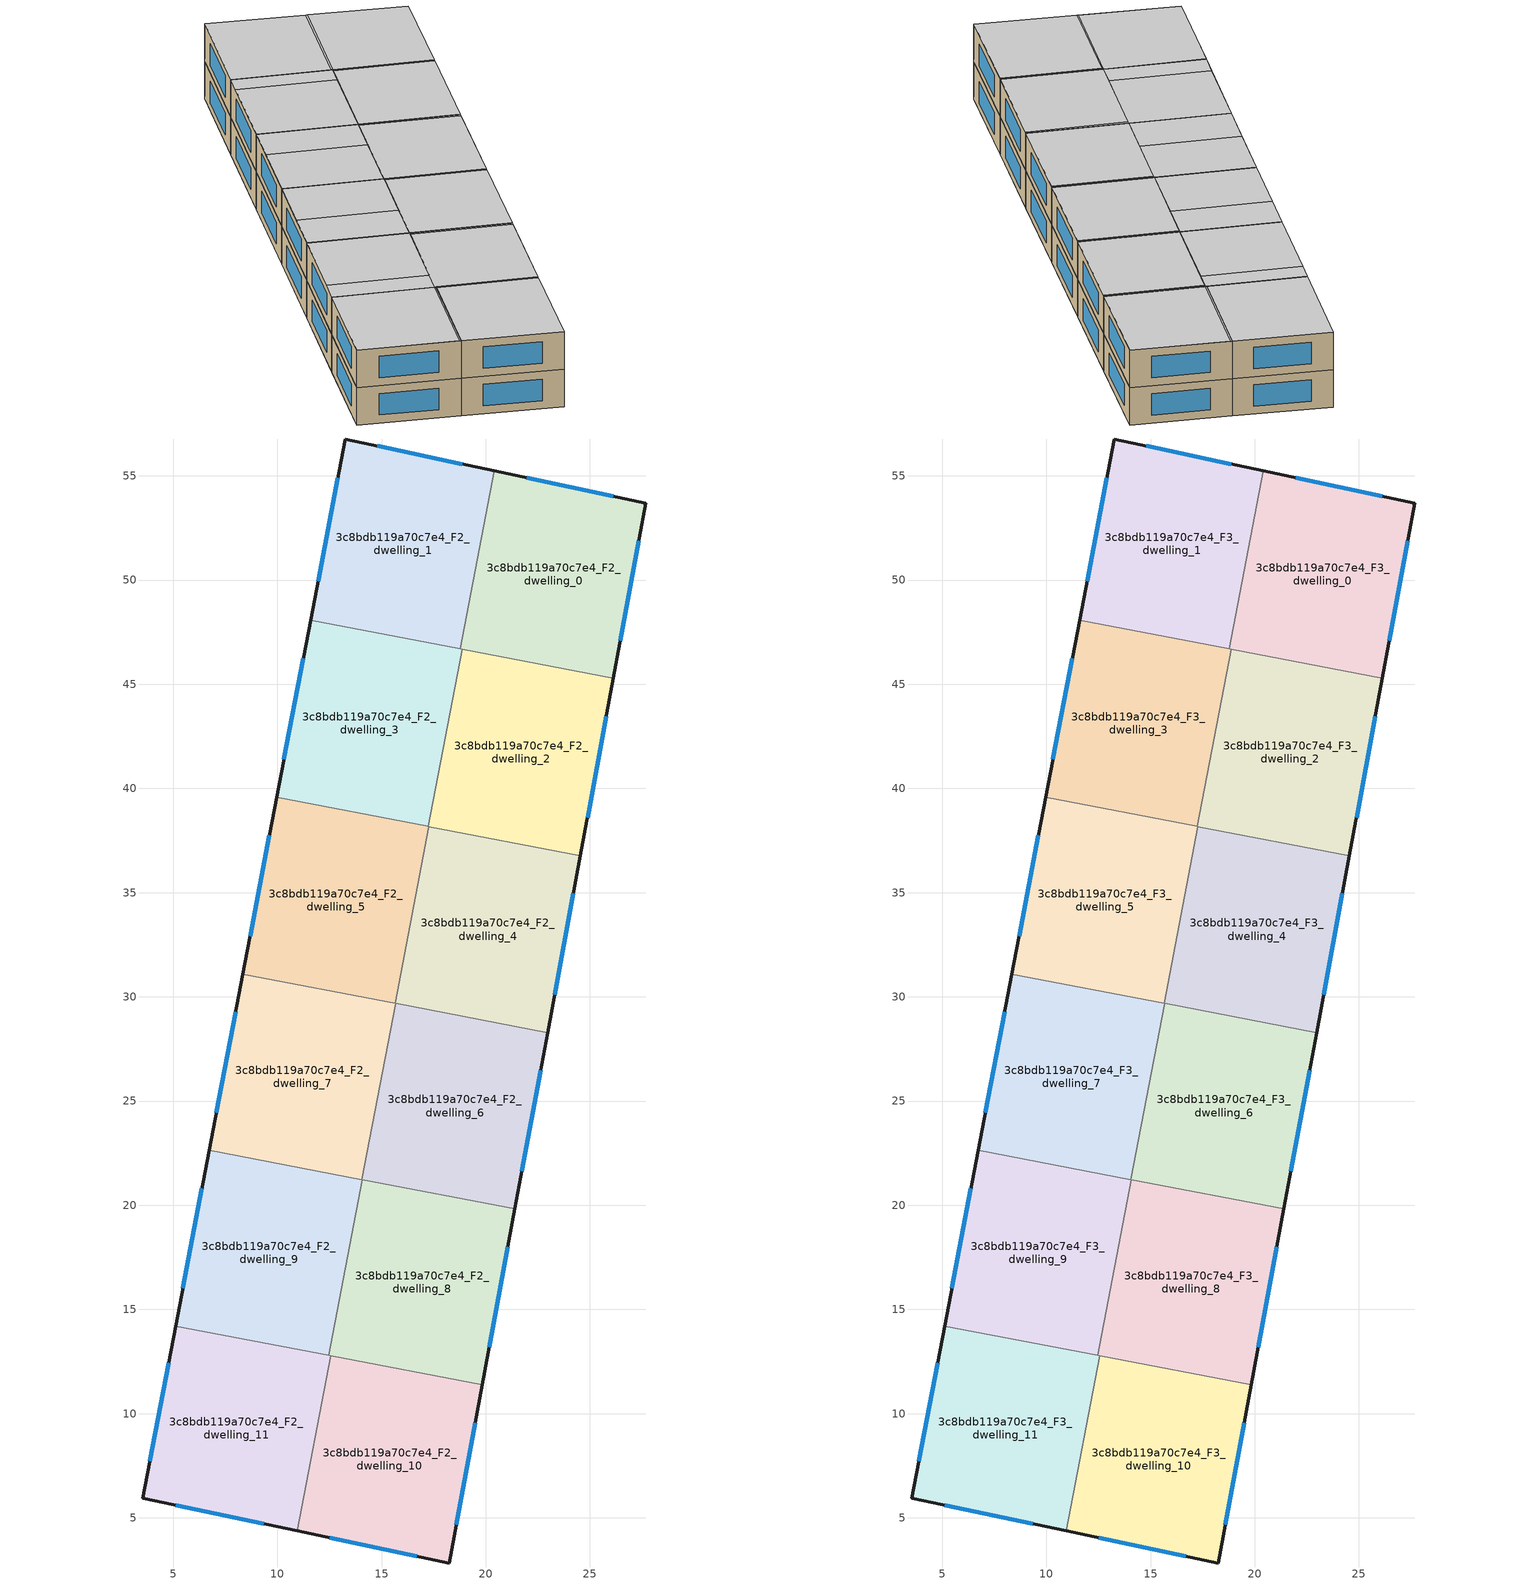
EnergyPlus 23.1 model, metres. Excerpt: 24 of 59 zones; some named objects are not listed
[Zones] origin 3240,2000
3c8bdb119a70c7e4_F2_dwelling_0
 floor to 3c8bdb119a70c7e4_F1_dwelling_0 (EU_floor_Construction): 27.68,53.69 26.12,45.3 18.78,46.7 20.41,55.24 z6
 wall outside (EU_wall_Construction): 26.12,45.3 27.68,53.69 20.41,55.24 z6:9
 wall to 3c8bdb119a70c7e4_F2_dwelling_1 (EU_wall_Construction): 20.41,55.24 18.78,46.7 z6:9
 wall to 3c8bdb119a70c7e4_F2_dwelling_2 (EU_wall_Construction): 18.87,46.68 26.12,45.3 z6:9
 wall to 3c8bdb119a70c7e4_F2_dwelling_3 (EU_wall_Construction): 18.78,46.7 18.87,46.68 z6:9
 window (EU_Window_Construction): 26.46,47.09 27.35,51.89 / 26.12,54.02 21.97,54.91 z6.64:8.36
3c8bdb119a70c7e4_F2_dwelling_1
 floor to 3c8bdb119a70c7e4_F1_dwelling_1 (EU_floor_Construction): 20.41,55.24 18.78,46.7 11.59,48.08 13.26,56.77 z6
 wall outside (EU_wall_Construction): 20.41,55.24 13.26,56.77 11.59,48.08 z6:9
 wall to 3c8bdb119a70c7e4_F2_dwelling_3 (EU_wall_Construction): 11.59,48.08 18.78,46.7 z6:9
 window (EU_Window_Construction): 12.9,54.91 11.95,49.94 / 18.88,55.57 14.79,56.44 z6.64:8.36
3c8bdb119a70c7e4_F2_dwelling_10
 floor to 3c8bdb119a70c7e4_F1_dwelling_10 (EU_floor_Construction): 19.83,11.38 18.25,2.83 10.94,4.38 12.55,12.78 z6
 wall outside (EU_wall_Construction): 10.94,4.38 18.25,2.83 19.83,11.38 z6:9
 wall to 3c8bdb119a70c7e4_F2_dwelling_11 (EU_wall_Construction): 12.55,12.78 10.94,4.38 z6:9
 wall to 3c8bdb119a70c7e4_F2_dwelling_8 (EU_wall_Construction): 19.83,11.38 12.55,12.78 z6:9
 window (EU_Window_Construction): 18.59,4.66 19.49,9.55 / 12.51,4.05 16.68,3.16 z6.64:8.36
3c8bdb119a70c7e4_F2_dwelling_11
 floor to 3c8bdb119a70c7e4_F1_dwelling_11 (EU_floor_Construction): 12.55,12.78 10.94,4.38 3.53,5.95 5.11,14.2 z6
 wall outside (EU_wall_Construction): 5.11,14.2 3.53,5.95 10.94,4.38 z6:9
 wall to 3c8bdb119a70c7e4_F2_dwelling_9 (EU_wall_Construction): 12.46,12.8 5.11,14.2 z6:9
 wall to 3c8bdb119a70c7e4_F2_dwelling_8 (EU_wall_Construction): 12.55,12.78 12.46,12.8 z6:9
 window (EU_Window_Construction): 5.12,5.61 9.35,4.71 / 4.77,12.43 3.87,7.71 z6.64:8.36
3c8bdb119a70c7e4_F2_dwelling_2
 floor to 3c8bdb119a70c7e4_F1_dwelling_2 (EU_floor_Construction): 26.12,45.3 24.54,36.78 17.24,38.17 18.87,46.68 z6
 wall outside (EU_wall_Construction): 24.54,36.78 26.12,45.3 z6:9
 wall to 3c8bdb119a70c7e4_F2_dwelling_3 (EU_wall_Construction): 18.87,46.68 17.24,38.17 z6:9
 wall to 3c8bdb119a70c7e4_F2_dwelling_4 (EU_wall_Construction): 17.27,38.17 24.54,36.78 z6:9
 wall to 3c8bdb119a70c7e4_F2_dwelling_5 (EU_wall_Construction): 17.24,38.17 17.27,38.17 z6:9
 window (EU_Window_Construction): 24.88,38.6 25.78,43.47 z6.64:8.36
3c8bdb119a70c7e4_F2_dwelling_3
 floor to 3c8bdb119a70c7e4_F1_dwelling_3 (EU_floor_Construction): 18.87,46.68 17.24,38.17 9.97,39.57 11.59,48.08 z6
 wall outside (EU_wall_Construction): 11.59,48.08 9.97,39.57 z6:9
 wall to 3c8bdb119a70c7e4_F2_dwelling_5 (EU_wall_Construction): 9.97,39.57 17.24,38.17 z6:9
 window (EU_Window_Construction): 11.24,46.25 10.31,41.39 z6.64:8.36
3c8bdb119a70c7e4_F2_dwelling_4
 floor to 3c8bdb119a70c7e4_F1_dwelling_4 (EU_floor_Construction): 24.54,36.78 22.97,28.29 15.64,29.69 17.27,38.17 z6
 wall outside (EU_wall_Construction): 22.97,28.29 24.54,36.78 z6:9
 wall to 3c8bdb119a70c7e4_F2_dwelling_5 (EU_wall_Construction): 17.27,38.17 15.64,29.69 z6:9
 wall to 3c8bdb119a70c7e4_F2_dwelling_6 (EU_wall_Construction): 15.67,29.68 22.97,28.29 z6:9
 wall to 3c8bdb119a70c7e4_F2_dwelling_7 (EU_wall_Construction): 15.64,29.69 15.67,29.68 z6:9
 window (EU_Window_Construction): 23.31,30.1 24.21,34.96 z6.64:8.36
3c8bdb119a70c7e4_F2_dwelling_5
 floor to 3c8bdb119a70c7e4_F1_dwelling_5 (EU_floor_Construction): 17.27,38.17 15.64,29.69 8.34,31.08 9.97,39.57 z6
 wall outside (EU_wall_Construction): 9.97,39.57 8.34,31.08 z6:9
 wall to 3c8bdb119a70c7e4_F2_dwelling_7 (EU_wall_Construction): 8.34,31.08 15.64,29.69 z6:9
 window (EU_Window_Construction): 9.62,37.75 8.69,32.9 z6.64:8.36
3c8bdb119a70c7e4_F2_dwelling_6
 floor to 3c8bdb119a70c7e4_F1_dwelling_6 (EU_floor_Construction): 22.97,28.29 21.4,19.82 14.07,21.22 14.05,21.23 15.67,29.68 z6
 wall outside (EU_wall_Construction): 21.4,19.82 22.97,28.29 z6:9
 wall to 3c8bdb119a70c7e4_F2_dwelling_8 (EU_wall_Construction): 14.07,21.22 21.4,19.82 z6:9
 wall to 3c8bdb119a70c7e4_F2_dwelling_7 (EU_wall_Construction): 15.67,29.68 14.05,21.23 z6:9
 wall to 3c8bdb119a70c7e4_F2_dwelling_9 (EU_wall_Construction): 14.05,21.23 14.07,21.22 z6:9
 window (EU_Window_Construction): 21.73,21.63 22.63,26.47 z6.64:8.36
3c8bdb119a70c7e4_F2_dwelling_7
 floor to 3c8bdb119a70c7e4_F1_dwelling_7 (EU_floor_Construction): 15.67,29.68 14.05,21.23 6.72,22.63 8.34,31.08 z6
 wall outside (EU_wall_Construction): 8.34,31.08 6.72,22.63 z6:9
 wall to 3c8bdb119a70c7e4_F2_dwelling_9 (EU_wall_Construction): 6.72,22.63 14.05,21.23 z6:9
 window (EU_Window_Construction): 8,29.27 7.07,24.44 z6.64:8.36
3c8bdb119a70c7e4_F2_dwelling_8
 floor to 3c8bdb119a70c7e4_F1_dwelling_8 (EU_floor_Construction): 21.4,19.82 19.83,11.38 12.46,12.8 14.07,21.22 z6
 wall outside (EU_wall_Construction): 19.83,11.38 21.4,19.82 z6:9
 wall to 3c8bdb119a70c7e4_F2_dwelling_9 (EU_wall_Construction): 14.07,21.22 12.46,12.8 z6:9
 window (EU_Window_Construction): 20.17,13.19 21.06,18.01 z6.64:8.36
3c8bdb119a70c7e4_F2_dwelling_9
 floor to 3c8bdb119a70c7e4_F1_dwelling_9 (EU_floor_Construction): 14.07,21.22 12.46,12.8 5.11,14.2 6.72,22.63 z6
 wall outside (EU_wall_Construction): 6.72,22.63 5.11,14.2 z6:9
 window (EU_Window_Construction): 6.38,20.82 5.46,16.01 z6.64:8.36
3c8bdb119a70c7e4_F3_dwelling_0
 floor to 3c8bdb119a70c7e4_F2_dwelling_0 (EU_floor_Construction): 27.68,53.69 26.12,45.3 18.78,46.7 20.41,55.24 z9
 wall outside (EU_wall_Construction): 26.12,45.3 27.68,53.69 20.41,55.24 z9:12
 wall to 3c8bdb119a70c7e4_F3_dwelling_1 (EU_wall_Construction): 20.41,55.24 18.78,46.7 z9:12
 wall to 3c8bdb119a70c7e4_F3_dwelling_2 (EU_wall_Construction): 18.87,46.68 26.12,45.3 z9:12
 wall to 3c8bdb119a70c7e4_F3_dwelling_3 (EU_wall_Construction): 18.78,46.7 18.87,46.68 z9:12
 window (EU_Window_Construction): 26.46,47.09 27.35,51.89 / 26.12,54.02 21.97,54.91 z9.64:11.36
 ceiling to 3c8bdb119a70c7e4_F4_dwelling_5 (EU_floor_Construction): 26.12,45.3 27.68,53.69 20.54,55.21 18.91,46.68 z12
 ceiling to 3c8bdb119a70c7e4_F4_dwelling_10 (EU_floor_Construction): 18.91,46.68 20.54,55.21 20.41,55.24 18.78,46.7 z12
3c8bdb119a70c7e4_F3_dwelling_1
 floor to 3c8bdb119a70c7e4_F2_dwelling_1 (EU_floor_Construction): 20.41,55.24 18.78,46.7 11.59,48.08 13.26,56.77 z9
 wall outside (EU_wall_Construction): 20.41,55.24 13.26,56.77 11.59,48.08 z9:12
 wall to 3c8bdb119a70c7e4_F3_dwelling_3 (EU_wall_Construction): 11.59,48.08 18.78,46.7 z9:12
 window (EU_Window_Construction): 12.9,54.91 11.95,49.94 / 18.88,55.57 14.79,56.44 z9.64:11.36
 ceiling to 3c8bdb119a70c7e4_F4_dwelling_10 (EU_floor_Construction): 18.78,46.7 20.41,55.24 13.26,56.77 11.59,48.08 z12
3c8bdb119a70c7e4_F3_dwelling_10
 floor to 3c8bdb119a70c7e4_F2_dwelling_10 (EU_floor_Construction): 19.83,11.38 18.25,2.83 10.94,4.38 12.55,12.78 z9
 wall outside (EU_wall_Construction): 10.94,4.38 18.25,2.83 19.83,11.38 z9:12
 wall to 3c8bdb119a70c7e4_F3_dwelling_11 (EU_wall_Construction): 12.55,12.78 10.94,4.38 z9:12
 wall to 3c8bdb119a70c7e4_F3_dwelling_8 (EU_wall_Construction): 19.83,11.38 12.55,12.78 z9:12
 window (EU_Window_Construction): 18.59,4.66 19.49,9.55 / 12.51,4.05 16.68,3.16 z9.64:11.36
 ceiling to 3c8bdb119a70c7e4_F4_dwelling_0 (EU_floor_Construction): 18.25,2.83 19.81,11.25 12.52,12.64 10.94,4.38 z12
 ceiling adiabatic (EU_roof_Construction): 19.81,11.25 19.83,11.38 12.55,12.78 12.52,12.64 z12
3c8bdb119a70c7e4_F3_dwelling_11
 floor to 3c8bdb119a70c7e4_F2_dwelling_11 (EU_floor_Construction): 12.55,12.78 10.94,4.38 3.53,5.95 5.11,14.2 z9
 wall outside (EU_wall_Construction): 5.11,14.2 3.53,5.95 10.94,4.38 z9:12
 wall to 3c8bdb119a70c7e4_F3_dwelling_9 (EU_wall_Construction): 12.46,12.8 5.11,14.2 z9:12
 wall to 3c8bdb119a70c7e4_F3_dwelling_8 (EU_wall_Construction): 12.55,12.78 12.46,12.8 z9:12
 window (EU_Window_Construction): 5.12,5.61 9.35,4.71 / 4.77,12.43 3.87,7.71 z9.64:11.36
 ceiling adiabatic (EU_roof_Construction): 10.82,4.4 12.42,12.8 5.11,14.2 3.53,5.95 z12; 12.52,12.64 12.55,12.78 12.42,12.8 12.4,12.66 z12
 ceiling to 3c8bdb119a70c7e4_F4_dwelling_0 (EU_floor_Construction): 10.94,4.38 12.52,12.64 12.4,12.66 10.82,4.4 z12
3c8bdb119a70c7e4_F3_dwelling_2
 floor to 3c8bdb119a70c7e4_F2_dwelling_2 (EU_floor_Construction): 26.12,45.3 24.54,36.78 17.24,38.17 18.87,46.68 z9
 wall outside (EU_wall_Construction): 24.54,36.78 26.12,45.3 z9:12
 wall to 3c8bdb119a70c7e4_F3_dwelling_3 (EU_wall_Construction): 18.87,46.68 17.24,38.17 z9:12
 wall to 3c8bdb119a70c7e4_F3_dwelling_4 (EU_wall_Construction): 17.27,38.17 24.54,36.78 z9:12
 wall to 3c8bdb119a70c7e4_F3_dwelling_5 (EU_wall_Construction): 17.24,38.17 17.27,38.17 z9:12
 window (EU_Window_Construction): 24.88,38.6 25.78,43.47 z9.64:11.36
 ceiling to 3c8bdb119a70c7e4_F4_dwelling_4 (EU_floor_Construction): 24.54,36.78 26.1,45.15 18.88,46.53 17.28,38.17 z12
 ceiling to 3c8bdb119a70c7e4_F4_dwelling_5 (EU_floor_Construction): 26.1,45.15 26.12,45.3 18.91,46.68 18.88,46.53 z12
 ceiling to 3c8bdb119a70c7e4_F4_dwelling_10 (EU_floor_Construction): 18.61,45.13 18.91,46.68 18.87,46.68 18.57,45.14 z12
 ceiling adiabatic (EU_roof_Construction): 17.28,38.17 18.61,45.13 18.57,45.14 17.24,38.17 z12
3c8bdb119a70c7e4_F3_dwelling_3
 floor to 3c8bdb119a70c7e4_F2_dwelling_3 (EU_floor_Construction): 18.87,46.68 17.24,38.17 9.97,39.57 11.59,48.08 z9
 wall outside (EU_wall_Construction): 11.59,48.08 9.97,39.57 z9:12
 wall to 3c8bdb119a70c7e4_F3_dwelling_5 (EU_wall_Construction): 9.97,39.57 17.24,38.17 z9:12
 window (EU_Window_Construction): 11.24,46.25 10.31,41.39 z9.64:11.36
 ceiling adiabatic (EU_roof_Construction): 17.24,38.17 18.57,45.14 11.3,46.53 9.97,39.57 z12
 ceiling to 3c8bdb119a70c7e4_F4_dwelling_10 (EU_floor_Construction): 18.57,45.14 18.87,46.68 11.59,48.08 11.3,46.53 z12
3c8bdb119a70c7e4_F3_dwelling_4
 floor to 3c8bdb119a70c7e4_F2_dwelling_4 (EU_floor_Construction): 24.54,36.78 22.97,28.29 15.64,29.69 17.27,38.17 z9
 wall outside (EU_wall_Construction): 22.97,28.29 24.54,36.78 z9:12
 wall to 3c8bdb119a70c7e4_F3_dwelling_5 (EU_wall_Construction): 17.27,38.17 15.64,29.69 z9:12
 wall to 3c8bdb119a70c7e4_F3_dwelling_6 (EU_wall_Construction): 15.67,29.68 22.97,28.29 z9:12
 wall to 3c8bdb119a70c7e4_F3_dwelling_7 (EU_wall_Construction): 15.64,29.69 15.67,29.68 z9:12
 window (EU_Window_Construction): 23.31,30.1 24.21,34.96 z9.64:11.36
 ceiling to 3c8bdb119a70c7e4_F4_dwelling_3 (EU_floor_Construction): 22.97,28.29 24.51,36.59 17.24,37.98 15.65,29.68 z12
 ceiling to 3c8bdb119a70c7e4_F4_dwelling_4 (EU_floor_Construction): 24.51,36.59 24.54,36.78 17.28,38.17 17.24,37.98 z12
 ceiling adiabatic (EU_roof_Construction): 15.65,29.68 16.66,34.96 16.65,34.97 15.64,29.69 z12
 ceiling to 3c8bdb119a70c7e4_F4_dwelling_9 (EU_floor_Construction): 16.66,34.96 17.28,38.17 17.27,38.17 16.65,34.97 z12
3c8bdb119a70c7e4_F3_dwelling_5
 floor to 3c8bdb119a70c7e4_F2_dwelling_5 (EU_floor_Construction): 17.27,38.17 15.64,29.69 8.34,31.08 9.97,39.57 z9
 wall outside (EU_wall_Construction): 9.97,39.57 8.34,31.08 z9:12
 wall to 3c8bdb119a70c7e4_F3_dwelling_7 (EU_wall_Construction): 8.34,31.08 15.64,29.69 z9:12
 window (EU_Window_Construction): 9.62,37.75 8.69,32.9 z9.64:11.36
 ceiling adiabatic (EU_roof_Construction): 15.64,29.69 16.65,34.97 9.35,36.36 8.34,31.08 z12
 ceiling to 3c8bdb119a70c7e4_F4_dwelling_9 (EU_floor_Construction): 16.65,34.97 17.27,38.17 9.97,39.57 9.35,36.36 z12
3c8bdb119a70c7e4_F3_dwelling_6
 floor to 3c8bdb119a70c7e4_F2_dwelling_6 (EU_floor_Construction): 22.97,28.29 21.4,19.82 14.07,21.22 14.05,21.23 15.67,29.68 z9
 wall outside (EU_wall_Construction): 21.4,19.82 22.97,28.29 z9:12
 wall to 3c8bdb119a70c7e4_F3_dwelling_8 (EU_wall_Construction): 14.07,21.22 21.4,19.82 z9:12
 wall to 3c8bdb119a70c7e4_F3_dwelling_7 (EU_wall_Construction): 15.67,29.68 14.05,21.23 z9:12
 wall to 3c8bdb119a70c7e4_F3_dwelling_9 (EU_wall_Construction): 14.05,21.23 14.07,21.22 z9:12
 window (EU_Window_Construction): 21.73,21.63 22.63,26.47 z9.64:11.36
 ceiling to 3c8bdb119a70c7e4_F4_dwelling_2 (EU_floor_Construction): 21.4,19.82 22.93,28.09 15.63,29.48 14.05,21.23 14.07,21.22 z12
 ceiling to 3c8bdb119a70c7e4_F4_dwelling_3 (EU_floor_Construction): 22.93,28.09 22.97,28.29 15.67,29.68 15.63,29.48 z12
3c8bdb119a70c7e4_F3_dwelling_7
 floor to 3c8bdb119a70c7e4_F2_dwelling_7 (EU_floor_Construction): 15.67,29.68 14.05,21.23 6.72,22.63 8.34,31.08 z9
 wall outside (EU_wall_Construction): 8.34,31.08 6.72,22.63 z9:12
 wall to 3c8bdb119a70c7e4_F3_dwelling_9 (EU_wall_Construction): 6.72,22.63 14.05,21.23 z9:12
 window (EU_Window_Construction): 8,29.27 7.07,24.44 z9.64:11.36
 ceiling to 3c8bdb119a70c7e4_F4_dwelling_7 (EU_floor_Construction): 14.04,21.23 14.72,24.8 7.41,26.2 6.73,22.63 z12
 ceiling to 3c8bdb119a70c7e4_F4_dwelling_8 (EU_floor_Construction): 14.72,24.8 15.65,29.68 8.34,31.08 7.41,26.2 z12
 ceiling to 3c8bdb119a70c7e4_F4_dwelling_2 (EU_floor_Construction): 14.05,21.23 15.63,29.48 15.62,29.49 14.04,21.23 z12
3c8bdb119a70c7e4_F3_dwelling_8
 floor to 3c8bdb119a70c7e4_F2_dwelling_8 (EU_floor_Construction): 21.4,19.82 19.83,11.38 12.46,12.8 14.07,21.22 z9
 wall outside (EU_wall_Construction): 19.83,11.38 21.4,19.82 z9:12
 wall to 3c8bdb119a70c7e4_F3_dwelling_9 (EU_wall_Construction): 14.07,21.22 12.46,12.8 z9:12
 window (EU_Window_Construction): 20.17,13.19 21.06,18.01 z9.64:11.36
 ceiling to 3c8bdb119a70c7e4_F4_dwelling_1 (EU_floor_Construction): 19.83,11.38 21.36,19.64 14.04,21.04 12.46,12.8 z12
 ceiling to 3c8bdb119a70c7e4_F4_dwelling_2 (EU_floor_Construction): 21.36,19.64 21.4,19.82 14.07,21.22 14.04,21.04 z12
3c8bdb119a70c7e4_F3_dwelling_9
 floor to 3c8bdb119a70c7e4_F2_dwelling_9 (EU_floor_Construction): 14.07,21.22 12.46,12.8 5.11,14.2 6.72,22.63 z9
 wall outside (EU_wall_Construction): 6.72,22.63 5.11,14.2 z9:12
 window (EU_Window_Construction): 6.38,20.82 5.46,16.01 z9.64:11.36
 ceiling to 3c8bdb119a70c7e4_F4_dwelling_7 (EU_floor_Construction): 12.78,14.64 14.04,21.23 6.73,22.63 5.47,16.04 z12
 ceiling to 3c8bdb119a70c7e4_F4_dwelling_6 (EU_floor_Construction): 12.42,12.8 12.78,14.64 5.47,16.04 5.11,14.2 z12
 ceiling adiabatic (EU_roof_Construction): 12.46,12.8 14.07,21.22 14.04,21.23 12.42,12.8 z12
[Building]
EU S2 Campaign: North Axis=0; Terrain=City; Solar Distribution=FullExterior
[Site:Location]
Yerevan-Zvartnots.Intl.AP: Latitude=40.15; Longitude=44.383; Time Zone=4; Elevation=854
[SizingPeriod:WeatherFileDays]
AnnualSizingPeriod: Begin Month=1; Begin Day of Month=1; End Month=12; End Day of Month=31; Day of Week for Start Day=Monday; Use Weather File Daylight Saving Period=No; Use Weather File Rain and Snow Indicators=No
[MATERIAL]
EU_InternalMass_Material: Roughness=MediumRough; Thickness=0.1; Conductivity=1; Density=1800; Specific Heat=900; Thermal Absorptance=0.9; Solar Absorptance=0.7; Visible Absorptance=0.7
[MATERIAL:NOMASS] Roughness=MediumRough; Thermal Absorptance=0.9; Solar Absorptance=0.7; Visible Absorptance=0.7
Name | Thermal Resistance
EU_wall_NoMass | 1.05043
EU_roof_NoMass | 1.45357
EU_floor_NoMass | 0.478065
[WINDOWMATERIAL:SIMPLEGLAZINGSYSTEM]
EU_Window_SimpleGlazing: UFactor=2.5566; Solar Heat Gain Coefficient=0.75; Visible Transmittance=0.75
[CONSTRUCTION]
EU_wall_Construction: EU_wall_NoMass
EU_roof_Construction: EU_roof_NoMass
EU_floor_Construction: EU_floor_NoMass
EU_Window_Construction: EU_Window_SimpleGlazing
EU_InternalMass_Construction: EU_InternalMass_Material
[ZONE] Type=1; Multiplier=1; Ceiling Height=autocalculate; Floor Area=autocalculate; Part of Total Floor Area=Yes
Name | Volume
3c8bdb119a70c7e4_F2_dwelling_0; 3c8bdb119a70c7e4_F3_dwelling_0 | 192.588
3c8bdb119a70c7e4_F2_dwelling_1; 3c8bdb119a70c7e4_F3_dwelling_1; 3c8bdb119a70c7e4_F2_dwelling_9; 3c8bdb119a70c7e4_F3_dwelling_9 | 192.573
3c8bdb119a70c7e4_F2_dwelling_10; 3c8bdb119a70c7e4_F3_dwelling_10 | 192.572
3c8bdb119a70c7e4_F2_dwelling_11; 3c8bdb119a70c7e4_F3_dwelling_11 | 192.56
3c8bdb119a70c7e4_F2_dwelling_2; 3c8bdb119a70c7e4_F3_dwelling_2 | 192.567
3c8bdb119a70c7e4_F2_dwelling_3; 3c8bdb119a70c7e4_F3_dwelling_3 | 192.581
3c8bdb119a70c7e4_F2_dwelling_4; 3c8bdb119a70c7e4_F3_dwelling_4 | 192.6
3c8bdb119a70c7e4_F2_dwelling_5; 3c8bdb119a70c7e4_F3_dwelling_5 | 192.586
3c8bdb119a70c7e4_F2_dwelling_6; 3c8bdb119a70c7e4_F3_dwelling_6 | 192.578
3c8bdb119a70c7e4_F2_dwelling_7; 3c8bdb119a70c7e4_F3_dwelling_7 | 192.5625
3c8bdb119a70c7e4_F2_dwelling_8; 3c8bdb119a70c7e4_F3_dwelling_8 | 192.587
[INTERNALMASS] Construction=EU_InternalMass_Construction
Name | Zone or ZoneList | Surface Area
3c8bdb119a70c7e4_F2_dwelling_0_EU_InternalMass | 3c8bdb119a70c7e4_F2_dwelling_0 | 64.1959
3c8bdb119a70c7e4_F2_dwelling_1_EU_InternalMass | 3c8bdb119a70c7e4_F2_dwelling_1 | 64.1911
3c8bdb119a70c7e4_F2_dwelling_2_EU_InternalMass | 3c8bdb119a70c7e4_F2_dwelling_2 | 64.1891
3c8bdb119a70c7e4_F2_dwelling_3_EU_InternalMass | 3c8bdb119a70c7e4_F2_dwelling_3 | 64.1934
3c8bdb119a70c7e4_F2_dwelling_4_EU_InternalMass | 3c8bdb119a70c7e4_F2_dwelling_4 | 64.2002
3c8bdb119a70c7e4_F2_dwelling_5_EU_InternalMass | 3c8bdb119a70c7e4_F2_dwelling_5 | 64.1952
3c8bdb119a70c7e4_F2_dwelling_6_EU_InternalMass | 3c8bdb119a70c7e4_F2_dwelling_6 | 64.1948
3c8bdb119a70c7e4_F2_dwelling_7_EU_InternalMass | 3c8bdb119a70c7e4_F2_dwelling_7 | 64.1874
3c8bdb119a70c7e4_F2_dwelling_8_EU_InternalMass | 3c8bdb119a70c7e4_F2_dwelling_8 | 64.196
3c8bdb119a70c7e4_F2_dwelling_9_EU_InternalMass | 3c8bdb119a70c7e4_F2_dwelling_9 | 64.1909
3c8bdb119a70c7e4_F2_dwelling_10_EU_InternalMass | 3c8bdb119a70c7e4_F2_dwelling_10 | 64.1908
3c8bdb119a70c7e4_F2_dwelling_11_EU_InternalMass | 3c8bdb119a70c7e4_F2_dwelling_11 | 64.1865
3c8bdb119a70c7e4_F3_dwelling_0_EU_InternalMass | 3c8bdb119a70c7e4_F3_dwelling_0 | 64.1959
3c8bdb119a70c7e4_F3_dwelling_1_EU_InternalMass | 3c8bdb119a70c7e4_F3_dwelling_1 | 64.1911
3c8bdb119a70c7e4_F3_dwelling_2_EU_InternalMass | 3c8bdb119a70c7e4_F3_dwelling_2 | 64.1891
3c8bdb119a70c7e4_F3_dwelling_3_EU_InternalMass | 3c8bdb119a70c7e4_F3_dwelling_3 | 64.1934
3c8bdb119a70c7e4_F3_dwelling_4_EU_InternalMass | 3c8bdb119a70c7e4_F3_dwelling_4 | 64.2002
3c8bdb119a70c7e4_F3_dwelling_5_EU_InternalMass | 3c8bdb119a70c7e4_F3_dwelling_5 | 64.1952
3c8bdb119a70c7e4_F3_dwelling_6_EU_InternalMass | 3c8bdb119a70c7e4_F3_dwelling_6 | 64.1948
3c8bdb119a70c7e4_F3_dwelling_7_EU_InternalMass | 3c8bdb119a70c7e4_F3_dwelling_7 | 64.1874
3c8bdb119a70c7e4_F3_dwelling_8_EU_InternalMass | 3c8bdb119a70c7e4_F3_dwelling_8 | 64.196
3c8bdb119a70c7e4_F3_dwelling_9_EU_InternalMass | 3c8bdb119a70c7e4_F3_dwelling_9 | 64.1909
3c8bdb119a70c7e4_F3_dwelling_10_EU_InternalMass | 3c8bdb119a70c7e4_F3_dwelling_10 | 64.1908
3c8bdb119a70c7e4_F3_dwelling_11_EU_InternalMass | 3c8bdb119a70c7e4_F3_dwelling_11 | 64.1865
[OTHEREQUIPMENT] Fuel Type=Electricity; Design Level Calculation Method=Watts/Area; Power per Zone Floor Area=1; Fraction Latent=0; Fraction Radiant=0; Fraction Lost=0; Carbon Dioxide Generation Rate=0; EndUse Subcategory=EU_Step8_InternalGains
Name | Zone or ZoneList or Space or SpaceList | Schedule
EU_Step8_InternalGain_3c8bdb119a70c7e4_F2_dwelling_0_f000 | 3c8bdb119a70c7e4_F2_dwelling_0 | EU_Step8_GainSchedule_3c8bdb119a70c7e4_F2_dwelling_0_f000
EU_Step8_InternalGain_3c8bdb119a70c7e4_F2_dwelling_1_f000 | 3c8bdb119a70c7e4_F2_dwelling_1 | EU_Step8_GainSchedule_3c8bdb119a70c7e4_F2_dwelling_1_f000
EU_Step8_InternalGain_3c8bdb119a70c7e4_F2_dwelling_2_f000 | 3c8bdb119a70c7e4_F2_dwelling_2 | EU_Step8_GainSchedule_3c8bdb119a70c7e4_F2_dwelling_2_f000
EU_Step8_InternalGain_3c8bdb119a70c7e4_F2_dwelling_3_f000 | 3c8bdb119a70c7e4_F2_dwelling_3 | EU_Step8_GainSchedule_3c8bdb119a70c7e4_F2_dwelling_3_f000
EU_Step8_InternalGain_3c8bdb119a70c7e4_F2_dwelling_4_f000 | 3c8bdb119a70c7e4_F2_dwelling_4 | EU_Step8_GainSchedule_3c8bdb119a70c7e4_F2_dwelling_4_f000
EU_Step8_InternalGain_3c8bdb119a70c7e4_F2_dwelling_5_f000 | 3c8bdb119a70c7e4_F2_dwelling_5 | EU_Step8_GainSchedule_3c8bdb119a70c7e4_F2_dwelling_5_f000
EU_Step8_InternalGain_3c8bdb119a70c7e4_F2_dwelling_6_f000 | 3c8bdb119a70c7e4_F2_dwelling_6 | EU_Step8_GainSchedule_3c8bdb119a70c7e4_F2_dwelling_6_f000
EU_Step8_InternalGain_3c8bdb119a70c7e4_F2_dwelling_7_f000 | 3c8bdb119a70c7e4_F2_dwelling_7 | EU_Step8_GainSchedule_3c8bdb119a70c7e4_F2_dwelling_7_f000
EU_Step8_InternalGain_3c8bdb119a70c7e4_F2_dwelling_8_f000 | 3c8bdb119a70c7e4_F2_dwelling_8 | EU_Step8_GainSchedule_3c8bdb119a70c7e4_F2_dwelling_8_f000
EU_Step8_InternalGain_3c8bdb119a70c7e4_F2_dwelling_9_f000 | 3c8bdb119a70c7e4_F2_dwelling_9 | EU_Step8_GainSchedule_3c8bdb119a70c7e4_F2_dwelling_9_f000
EU_Step8_InternalGain_3c8bdb119a70c7e4_F2_dwelling_10_f000 | 3c8bdb119a70c7e4_F2_dwelling_10 | EU_Step8_GainSchedule_3c8bdb119a70c7e4_F2_dwelling_10_f000
EU_Step8_InternalGain_3c8bdb119a70c7e4_F2_dwelling_11_f000 | 3c8bdb119a70c7e4_F2_dwelling_11 | EU_Step8_GainSchedule_3c8bdb119a70c7e4_F2_dwelling_11_f000
EU_Step8_InternalGain_3c8bdb119a70c7e4_F3_dwelling_0_f000 | 3c8bdb119a70c7e4_F3_dwelling_0 | EU_Step8_GainSchedule_3c8bdb119a70c7e4_F3_dwelling_0_f000
EU_Step8_InternalGain_3c8bdb119a70c7e4_F3_dwelling_1_f000 | 3c8bdb119a70c7e4_F3_dwelling_1 | EU_Step8_GainSchedule_3c8bdb119a70c7e4_F3_dwelling_1_f000
EU_Step8_InternalGain_3c8bdb119a70c7e4_F3_dwelling_2_f000 | 3c8bdb119a70c7e4_F3_dwelling_2 | EU_Step8_GainSchedule_3c8bdb119a70c7e4_F3_dwelling_2_f000
EU_Step8_InternalGain_3c8bdb119a70c7e4_F3_dwelling_3_f000 | 3c8bdb119a70c7e4_F3_dwelling_3 | EU_Step8_GainSchedule_3c8bdb119a70c7e4_F3_dwelling_3_f000
EU_Step8_InternalGain_3c8bdb119a70c7e4_F3_dwelling_4_f000 | 3c8bdb119a70c7e4_F3_dwelling_4 | EU_Step8_GainSchedule_3c8bdb119a70c7e4_F3_dwelling_4_f000
EU_Step8_InternalGain_3c8bdb119a70c7e4_F3_dwelling_5_f000 | 3c8bdb119a70c7e4_F3_dwelling_5 | EU_Step8_GainSchedule_3c8bdb119a70c7e4_F3_dwelling_5_f000
EU_Step8_InternalGain_3c8bdb119a70c7e4_F3_dwelling_6_f000 | 3c8bdb119a70c7e4_F3_dwelling_6 | EU_Step8_GainSchedule_3c8bdb119a70c7e4_F3_dwelling_6_f000
EU_Step8_InternalGain_3c8bdb119a70c7e4_F3_dwelling_7_f000 | 3c8bdb119a70c7e4_F3_dwelling_7 | EU_Step8_GainSchedule_3c8bdb119a70c7e4_F3_dwelling_7_f000
EU_Step8_InternalGain_3c8bdb119a70c7e4_F3_dwelling_8_f000 | 3c8bdb119a70c7e4_F3_dwelling_8 | EU_Step8_GainSchedule_3c8bdb119a70c7e4_F3_dwelling_8_f000
EU_Step8_InternalGain_3c8bdb119a70c7e4_F3_dwelling_9_f000 | 3c8bdb119a70c7e4_F3_dwelling_9 | EU_Step8_GainSchedule_3c8bdb119a70c7e4_F3_dwelling_9_f000
EU_Step8_InternalGain_3c8bdb119a70c7e4_F3_dwelling_10_f000 | 3c8bdb119a70c7e4_F3_dwelling_10 | EU_Step8_GainSchedule_3c8bdb119a70c7e4_F3_dwelling_10_f000
EU_Step8_InternalGain_3c8bdb119a70c7e4_F3_dwelling_11_f000 | 3c8bdb119a70c7e4_F3_dwelling_11 | EU_Step8_GainSchedule_3c8bdb119a70c7e4_F3_dwelling_11_f000
[ZONEVENTILATION:DESIGNFLOWRATE] Schedule=EU_AlwaysOn; Design Flow Rate Calculation Method=AirChanges/Hour; Air Changes per Hour=0.557805; Ventilation Type=Natural; Fan Pressure Rise=0; Fan Total Efficiency=1; Constant Term Coefficient=1; Temperature Term Coefficient=0; Velocity Term Coefficient=0; Velocity Squared Term Coefficient=0; Minimum Indoor Temperature=-100; Maximum Indoor Temperature=100; Delta Temperature=-100; Minimum Outdoor Temperature=-100; Maximum Outdoor Temperature=100; Maximum Wind Speed=40
Name | Zone or ZoneList or Space or SpaceList
EU_ConstantAir_3c8bdb119a70c7e4_F2_dwelling_0 | 3c8bdb119a70c7e4_F2_dwelling_0
EU_ConstantAir_3c8bdb119a70c7e4_F2_dwelling_1 | 3c8bdb119a70c7e4_F2_dwelling_1
EU_ConstantAir_3c8bdb119a70c7e4_F2_dwelling_2 | 3c8bdb119a70c7e4_F2_dwelling_2
EU_ConstantAir_3c8bdb119a70c7e4_F2_dwelling_3 | 3c8bdb119a70c7e4_F2_dwelling_3
EU_ConstantAir_3c8bdb119a70c7e4_F2_dwelling_4 | 3c8bdb119a70c7e4_F2_dwelling_4
EU_ConstantAir_3c8bdb119a70c7e4_F2_dwelling_5 | 3c8bdb119a70c7e4_F2_dwelling_5
EU_ConstantAir_3c8bdb119a70c7e4_F2_dwelling_6 | 3c8bdb119a70c7e4_F2_dwelling_6
EU_ConstantAir_3c8bdb119a70c7e4_F2_dwelling_7 | 3c8bdb119a70c7e4_F2_dwelling_7
EU_ConstantAir_3c8bdb119a70c7e4_F2_dwelling_8 | 3c8bdb119a70c7e4_F2_dwelling_8
EU_ConstantAir_3c8bdb119a70c7e4_F2_dwelling_9 | 3c8bdb119a70c7e4_F2_dwelling_9
EU_ConstantAir_3c8bdb119a70c7e4_F2_dwelling_10 | 3c8bdb119a70c7e4_F2_dwelling_10
EU_ConstantAir_3c8bdb119a70c7e4_F2_dwelling_11 | 3c8bdb119a70c7e4_F2_dwelling_11
EU_ConstantAir_3c8bdb119a70c7e4_F3_dwelling_0 | 3c8bdb119a70c7e4_F3_dwelling_0
EU_ConstantAir_3c8bdb119a70c7e4_F3_dwelling_1 | 3c8bdb119a70c7e4_F3_dwelling_1
EU_ConstantAir_3c8bdb119a70c7e4_F3_dwelling_2 | 3c8bdb119a70c7e4_F3_dwelling_2
EU_ConstantAir_3c8bdb119a70c7e4_F3_dwelling_3 | 3c8bdb119a70c7e4_F3_dwelling_3
EU_ConstantAir_3c8bdb119a70c7e4_F3_dwelling_4 | 3c8bdb119a70c7e4_F3_dwelling_4
EU_ConstantAir_3c8bdb119a70c7e4_F3_dwelling_5 | 3c8bdb119a70c7e4_F3_dwelling_5
EU_ConstantAir_3c8bdb119a70c7e4_F3_dwelling_6 | 3c8bdb119a70c7e4_F3_dwelling_6
EU_ConstantAir_3c8bdb119a70c7e4_F3_dwelling_7 | 3c8bdb119a70c7e4_F3_dwelling_7
EU_ConstantAir_3c8bdb119a70c7e4_F3_dwelling_8 | 3c8bdb119a70c7e4_F3_dwelling_8
EU_ConstantAir_3c8bdb119a70c7e4_F3_dwelling_9 | 3c8bdb119a70c7e4_F3_dwelling_9
EU_ConstantAir_3c8bdb119a70c7e4_F3_dwelling_10 | 3c8bdb119a70c7e4_F3_dwelling_10
EU_ConstantAir_3c8bdb119a70c7e4_F3_dwelling_11 | 3c8bdb119a70c7e4_F3_dwelling_11
[HVACTEMPLATE:ZONE:IDEALLOADSAIRSYSTEM] System Availability Schedule=EU_AlwaysOn; Maximum Heating Supply Air Temperature=50; Minimum Cooling Supply Air Temperature=13; Maximum Heating Supply Air Humidity Ratio=0.0156; Minimum Cooling Supply Air Humidity Ratio=0.0077; Heating Limit=NoLimit; Cooling Limit=NoLimit; Heating Availability Schedule=EU_AlwaysOn; Cooling Availability Schedule=EU_CoolingOff; Dehumidification Control Type=ConstantSensibleHeatRatio; Cooling Sensible Heat Ratio=0.7; Dehumidification Setpoint=60; Humidification Control Type=None; Humidification Setpoint=30; Outdoor Air Method=None; Outdoor Air Flow Rate per Person=0.00944; Outdoor Air Flow Rate per Zone Floor Area=0; Outdoor Air Flow Rate per Zone=0; Demand Controlled Ventilation Type=None; Outdoor Air Economizer Type=NoEconomizer; Heat Recovery Type=None; Sensible Heat Recovery Effectiveness=0.7; Latent Heat Recovery Effectiveness=0.65
Name | Template Thermostat
3c8bdb119a70c7e4_F2_dwelling_0 | EU_HeatOnly_3c8bdb119a70c7e4_F2_dwelling_0
3c8bdb119a70c7e4_F2_dwelling_1 | EU_HeatOnly_3c8bdb119a70c7e4_F2_dwelling_1
3c8bdb119a70c7e4_F2_dwelling_2 | EU_HeatOnly_3c8bdb119a70c7e4_F2_dwelling_2
3c8bdb119a70c7e4_F2_dwelling_3 | EU_HeatOnly_3c8bdb119a70c7e4_F2_dwelling_3
3c8bdb119a70c7e4_F2_dwelling_4 | EU_HeatOnly_3c8bdb119a70c7e4_F2_dwelling_4
3c8bdb119a70c7e4_F2_dwelling_5 | EU_HeatOnly_3c8bdb119a70c7e4_F2_dwelling_5
3c8bdb119a70c7e4_F2_dwelling_6 | EU_HeatOnly_3c8bdb119a70c7e4_F2_dwelling_6
3c8bdb119a70c7e4_F2_dwelling_7 | EU_HeatOnly_3c8bdb119a70c7e4_F2_dwelling_7
3c8bdb119a70c7e4_F2_dwelling_8 | EU_HeatOnly_3c8bdb119a70c7e4_F2_dwelling_8
3c8bdb119a70c7e4_F2_dwelling_9 | EU_HeatOnly_3c8bdb119a70c7e4_F2_dwelling_9
3c8bdb119a70c7e4_F2_dwelling_10 | EU_HeatOnly_3c8bdb119a70c7e4_F2_dwelling_10
3c8bdb119a70c7e4_F2_dwelling_11 | EU_HeatOnly_3c8bdb119a70c7e4_F2_dwelling_11
3c8bdb119a70c7e4_F3_dwelling_0 | EU_HeatOnly_3c8bdb119a70c7e4_F3_dwelling_0
3c8bdb119a70c7e4_F3_dwelling_1 | EU_HeatOnly_3c8bdb119a70c7e4_F3_dwelling_1
3c8bdb119a70c7e4_F3_dwelling_2 | EU_HeatOnly_3c8bdb119a70c7e4_F3_dwelling_2
3c8bdb119a70c7e4_F3_dwelling_3 | EU_HeatOnly_3c8bdb119a70c7e4_F3_dwelling_3
3c8bdb119a70c7e4_F3_dwelling_4 | EU_HeatOnly_3c8bdb119a70c7e4_F3_dwelling_4
3c8bdb119a70c7e4_F3_dwelling_5 | EU_HeatOnly_3c8bdb119a70c7e4_F3_dwelling_5
3c8bdb119a70c7e4_F3_dwelling_6 | EU_HeatOnly_3c8bdb119a70c7e4_F3_dwelling_6
3c8bdb119a70c7e4_F3_dwelling_7 | EU_HeatOnly_3c8bdb119a70c7e4_F3_dwelling_7
3c8bdb119a70c7e4_F3_dwelling_8 | EU_HeatOnly_3c8bdb119a70c7e4_F3_dwelling_8
3c8bdb119a70c7e4_F3_dwelling_9 | EU_HeatOnly_3c8bdb119a70c7e4_F3_dwelling_9
3c8bdb119a70c7e4_F3_dwelling_10 | EU_HeatOnly_3c8bdb119a70c7e4_F3_dwelling_10
3c8bdb119a70c7e4_F3_dwelling_11 | EU_HeatOnly_3c8bdb119a70c7e4_F3_dwelling_11
[SIZING:ZONE] Zone Cooling Design Supply Air Temperature Input Method=SupplyAirTemperature; Zone Cooling Design Supply Air Temperature=13; Zone Heating Design Supply Air Temperature Input Method=SupplyAirTemperature; Zone Heating Design Supply Air Temperature=50; Zone Cooling Design Supply Air Humidity Ratio=0.008; Zone Heating Design Supply Air Humidity Ratio=0.008; Cooling Design Air Flow Method=DesignDay; Cooling Design Air Flow Rate=0; Cooling Minimum Air Flow per Zone Floor Area=0.000762; Cooling Minimum Air Flow=0; Cooling Minimum Air Flow Fraction=0.2; Heating Design Air Flow Method=DesignDay; Heating Design Air Flow Rate=0; Heating Maximum Air Flow per Zone Floor Area=0.002032; Heating Maximum Air Flow=0.141576; Heating Maximum Air Flow Fraction=0.3; Account for Dedicated Outdoor Air System=No; Dedicated Outdoor Air System Control Strategy=NeutralSupplyAir; Dedicated Outdoor Air Low Setpoint Temperature for Design=autosize; Dedicated Outdoor Air High Setpoint Temperature for Design=autosize; Zone Load Sizing Method=Sensible Load Only No Latent Load; Zone Latent Cooling Design Supply Air Humidity Ratio Input Method=HumidityRatioDifference; Zone Cooling Design Supply Air Humidity Ratio Difference=0.005; Zone Latent Heating Design Supply Air Humidity Ratio Input Method=HumidityRatioDifference; Zone Humidification Design Supply Air Humidity Ratio Difference=0.005
3c8bdb119a70c7e4_F2_dwelling_0; 3c8bdb119a70c7e4_F2_dwelling_1; 3c8bdb119a70c7e4_F2_dwelling_2; 3c8bdb119a70c7e4_F2_dwelling_3; 3c8bdb119a70c7e4_F2_dwelling_4; 3c8bdb119a70c7e4_F2_dwelling_5; 3c8bdb119a70c7e4_F2_dwelling_6; 3c8bdb119a70c7e4_F2_dwelling_7; 3c8bdb119a70c7e4_F2_dwelling_8; 3c8bdb119a70c7e4_F2_dwelling_9; 3c8bdb119a70c7e4_F2_dwelling_10; 3c8bdb119a70c7e4_F2_dwelling_11; 3c8bdb119a70c7e4_F3_dwelling_0; 3c8bdb119a70c7e4_F3_dwelling_1; 3c8bdb119a70c7e4_F3_dwelling_2; 3c8bdb119a70c7e4_F3_dwelling_3; 3c8bdb119a70c7e4_F3_dwelling_4; 3c8bdb119a70c7e4_F3_dwelling_5; 3c8bdb119a70c7e4_F3_dwelling_6; 3c8bdb119a70c7e4_F3_dwelling_7; 3c8bdb119a70c7e4_F3_dwelling_8; 3c8bdb119a70c7e4_F3_dwelling_9; 3c8bdb119a70c7e4_F3_dwelling_10; 3c8bdb119a70c7e4_F3_dwelling_11
[SCHEDULE:CONSTANT]
Name | Hourly Value
EU_AlwaysOn | 1
EU_CoolingOff | 0
[SCHEDULE:FILE] Column Number=1; Rows to Skip at Top=0; Number of Hours of Data=8760; Column Separator=Comma; Interpolate to Timestep=No; Minutes per Item=60; Adjust Schedule for Daylight Savings=Yes
Name | File
EU_Step8_GainSchedule_3c8bdb119a70c7e4_F2_dwelling_0_f000 | ../../schedules/3c8bdb119a70c7e4/3c8bdb119a70c7e4_F2_dwelling_0_f000_gain.csv
EU_Step8_GainSchedule_3c8bdb119a70c7e4_F2_dwelling_1_f000 | ../../schedules/3c8bdb119a70c7e4/3c8bdb119a70c7e4_F2_dwelling_1_f000_gain.csv
EU_Step8_GainSchedule_3c8bdb119a70c7e4_F2_dwelling_2_f000 | ../../schedules/3c8bdb119a70c7e4/3c8bdb119a70c7e4_F2_dwelling_2_f000_gain.csv
EU_Step8_GainSchedule_3c8bdb119a70c7e4_F2_dwelling_3_f000 | ../../schedules/3c8bdb119a70c7e4/3c8bdb119a70c7e4_F2_dwelling_3_f000_gain.csv
EU_Step8_GainSchedule_3c8bdb119a70c7e4_F2_dwelling_4_f000 | ../../schedules/3c8bdb119a70c7e4/3c8bdb119a70c7e4_F2_dwelling_4_f000_gain.csv
EU_Step8_GainSchedule_3c8bdb119a70c7e4_F2_dwelling_5_f000 | ../../schedules/3c8bdb119a70c7e4/3c8bdb119a70c7e4_F2_dwelling_5_f000_gain.csv
EU_Step8_GainSchedule_3c8bdb119a70c7e4_F2_dwelling_6_f000 | ../../schedules/3c8bdb119a70c7e4/3c8bdb119a70c7e4_F2_dwelling_6_f000_gain.csv
EU_Step8_GainSchedule_3c8bdb119a70c7e4_F2_dwelling_7_f000 | ../../schedules/3c8bdb119a70c7e4/3c8bdb119a70c7e4_F2_dwelling_7_f000_gain.csv
EU_Step8_GainSchedule_3c8bdb119a70c7e4_F2_dwelling_8_f000 | ../../schedules/3c8bdb119a70c7e4/3c8bdb119a70c7e4_F2_dwelling_8_f000_gain.csv
EU_Step8_GainSchedule_3c8bdb119a70c7e4_F2_dwelling_9_f000 | ../../schedules/3c8bdb119a70c7e4/3c8bdb119a70c7e4_F2_dwelling_9_f000_gain.csv
EU_Step8_GainSchedule_3c8bdb119a70c7e4_F2_dwelling_10_f000 | ../../schedules/3c8bdb119a70c7e4/3c8bdb119a70c7e4_F2_dwelling_10_f000_gain.csv
EU_Step8_GainSchedule_3c8bdb119a70c7e4_F2_dwelling_11_f000 | ../../schedules/3c8bdb119a70c7e4/3c8bdb119a70c7e4_F2_dwelling_11_f000_gain.csv
EU_Step8_GainSchedule_3c8bdb119a70c7e4_F3_dwelling_0_f000 | ../../schedules/3c8bdb119a70c7e4/3c8bdb119a70c7e4_F3_dwelling_0_f000_gain.csv
EU_Step8_GainSchedule_3c8bdb119a70c7e4_F3_dwelling_1_f000 | ../../schedules/3c8bdb119a70c7e4/3c8bdb119a70c7e4_F3_dwelling_1_f000_gain.csv
EU_Step8_GainSchedule_3c8bdb119a70c7e4_F3_dwelling_2_f000 | ../../schedules/3c8bdb119a70c7e4/3c8bdb119a70c7e4_F3_dwelling_2_f000_gain.csv
EU_Step8_GainSchedule_3c8bdb119a70c7e4_F3_dwelling_3_f000 | ../../schedules/3c8bdb119a70c7e4/3c8bdb119a70c7e4_F3_dwelling_3_f000_gain.csv
EU_Step8_GainSchedule_3c8bdb119a70c7e4_F3_dwelling_4_f000 | ../../schedules/3c8bdb119a70c7e4/3c8bdb119a70c7e4_F3_dwelling_4_f000_gain.csv
EU_Step8_GainSchedule_3c8bdb119a70c7e4_F3_dwelling_5_f000 | ../../schedules/3c8bdb119a70c7e4/3c8bdb119a70c7e4_F3_dwelling_5_f000_gain.csv
EU_Step8_GainSchedule_3c8bdb119a70c7e4_F3_dwelling_6_f000 | ../../schedules/3c8bdb119a70c7e4/3c8bdb119a70c7e4_F3_dwelling_6_f000_gain.csv
EU_Step8_GainSchedule_3c8bdb119a70c7e4_F3_dwelling_7_f000 | ../../schedules/3c8bdb119a70c7e4/3c8bdb119a70c7e4_F3_dwelling_7_f000_gain.csv
EU_Step8_GainSchedule_3c8bdb119a70c7e4_F3_dwelling_8_f000 | ../../schedules/3c8bdb119a70c7e4/3c8bdb119a70c7e4_F3_dwelling_8_f000_gain.csv
EU_Step8_GainSchedule_3c8bdb119a70c7e4_F3_dwelling_9_f000 | ../../schedules/3c8bdb119a70c7e4/3c8bdb119a70c7e4_F3_dwelling_9_f000_gain.csv
EU_Step8_GainSchedule_3c8bdb119a70c7e4_F3_dwelling_10_f000 | ../../schedules/3c8bdb119a70c7e4/3c8bdb119a70c7e4_F3_dwelling_10_f000_gain.csv
EU_Step8_GainSchedule_3c8bdb119a70c7e4_F3_dwelling_11_f000 | ../../schedules/3c8bdb119a70c7e4/3c8bdb119a70c7e4_F3_dwelling_11_f000_gain.csv
